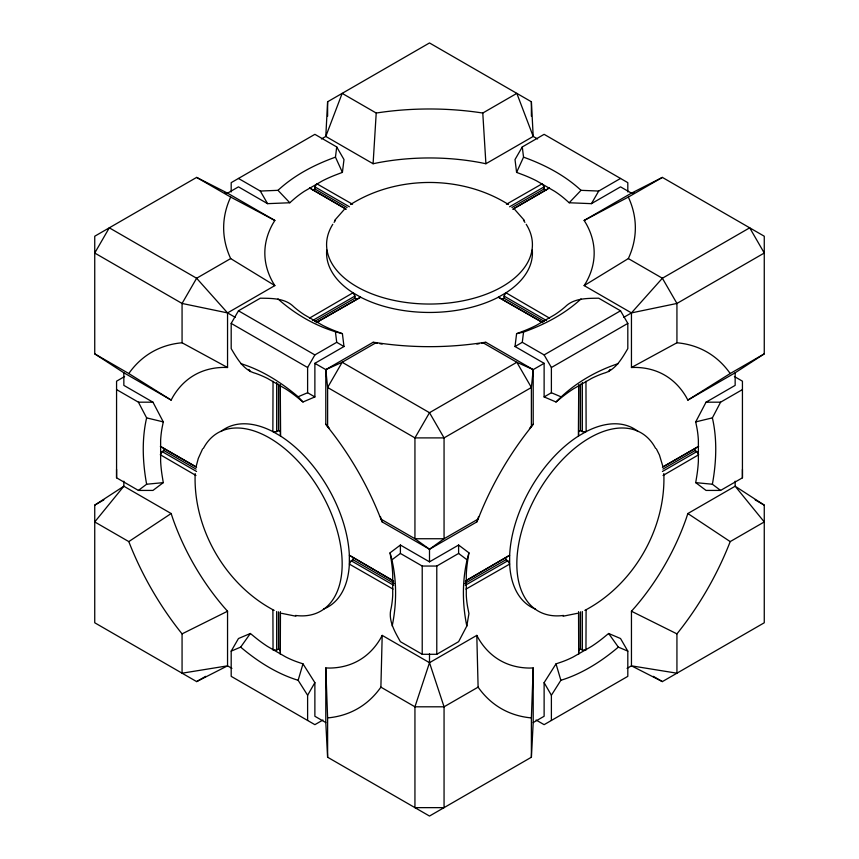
<?xml version="1.0" encoding="UTF-8"?>
<svg xmlns="http://www.w3.org/2000/svg" width="859" height="859" viewBox="0 0 859 859"><rect width="100%" height="100%" fill="white"/><g stroke="black" fill="none" stroke-linecap="round" stroke-linejoin="round"><path stroke-width="1.29" d="M235.194 317.315L227.549 312.901L196.625 278.241L109.297 227.818L94.737 253.029L182.065 303.452L227.549 312.901L274.848 285.596L272.894 282.407A164.67 95.07 0 0 1 272.894 223.651L274.848 220.462L227.549 193.157L196.625 177.405L94.737 236.225L94.737 353.865L123.846 372.774L123.846 385.38L152.956 402.184L163.285 421.898L162.222 427.159A123.503 71.308 60 0 0 160.633 440.195L160.633 461.283A123.503 71.308 60 0 0 162.222 476.154L163.285 482.64L152.956 490.425L138.406 490.425L116.566 477.819L116.566 469.411M272.904 610.094L273.044 649.984L276.673 650.027L276.673 611.554M280.313 650.091L278.488 648.985L278.488 611.833M280.313 652.131L280.313 612.327M623.806 317.315L631.451 312.901L662.375 278.241L749.703 227.818L764.263 253.029L676.935 303.452L631.451 312.901L584.152 285.596L586.106 282.407A164.67 95.07 0 0 0 586.106 223.651L584.152 220.462L631.451 193.157L662.375 177.405L764.263 236.225L764.263 353.865L735.154 372.774L735.154 385.38L706.044 402.184L695.715 421.898L696.778 427.159A123.503 71.308 -60 0 1 698.367 440.195L698.367 461.283A123.503 71.308 -60 0 1 696.778 476.154L695.715 482.64L706.044 490.425L720.594 490.425L742.434 477.819L742.434 469.411M273.044 381.289L272.861 431.615L280.485 436.018A102.919 59.421 60 0 1 349.345 555.29L393.733 581.114M280.302 654.171L280.453 611.801M578.698 385.487L578.515 436.018A102.919 59.421 -60 0 0 509.655 555.29L465.267 581.114M586.096 610.094L585.956 649.984L582.327 650.027L580.512 648.985L580.512 611.833M323.456 609.117A102.919 59.421 60 0 0 349.345 564.095L351.224 560.777L353.038 559.724L353.092 557.652M662.901 469.111L695.081 450.535L695.124 448.409M429.5 662.686L476.799 635.381L478.581 638.677A164.67 95.07 -60 0 0 529.466 668.055L533.203 667.948L533.203 722.569L531.388 757.23L429.5 816.05L327.612 757.23L327.612 717.909A205.838 118.843 60 0 0 380.891 687.146L382.201 635.381L429.5 662.686L444.06 706.807L444.06 807.643L414.94 807.643L414.94 706.807L429.5 662.686L429.5 653.871M531.388 757.23L531.388 717.909L533.203 667.948M537.573 138.954L533.203 136.431L531.388 101.77L429.5 42.95L327.612 101.77L325.797 136.431L321.427 138.954M373.096 163.736L376.221 113.034L342.172 93.373L325.797 136.431L373.096 163.736L378.615 162.609A164.67 95.07 0 0 1 480.385 162.609L485.904 163.736L533.203 136.431L516.828 93.373L482.779 113.034A205.838 118.843 0 0 0 376.221 113.034M195.176 473.577C192.964 528.596 225.412 584.796 274.161 610.395M482.779 342.612L516.828 362.273L533.203 369.628L531.388 387.484L531.388 426.805A205.838 118.843 -60 0 0 478.109 519.083L476.799 521.939L429.5 549.245L382.201 521.939L380.891 519.083A205.838 118.843 60 0 0 327.612 426.805L325.797 424.239L325.797 369.628L373.096 342.322L376.221 342.612A205.838 118.843 0 0 0 482.779 342.612L485.904 342.322L533.203 369.628L544.123 363.325L544.123 396.933L556.02 401.991L561.11 397.824A123.503 71.308 -60 0 1 573.189 389.009L591.464 378.465A123.503 71.308 -60 0 1 603.533 373.332C615.452 370.25 621.948 358.45 627.811 348.614L627.811 323.403L620.531 310.797L598.702 298.202C587.255 298.352 573.78 298.084 565.158 306.856A123.503 71.308 0 0 1 554.678 314.748L536.413 325.303A123.503 71.308 0 0 1 522.734 331.359L516.592 333.679L515.013 346.521L544.123 363.325M224.951 192.738L227.549 193.157L238.469 186.854L267.578 203.658L289.805 202.756L293.842 199.202A123.503 71.308 0 0 1 304.322 191.31L322.587 180.766A123.503 71.308 0 0 1 336.266 174.71L342.408 172.38L335.461 157.154L336.717 146.943L314.877 134.337L231.189 182.656L231.189 191.944M342.408 172.38L343.987 159.549L336.717 146.943M515.013 346.521L522.283 342.312L523.539 332.1C544.445 324.605 564.653 314.115 581.017 298.921M466.824 626.007L468.939 613.573L467.876 608.301A123.503 71.308 -60 0 1 466.287 595.276L466.287 574.188A123.503 71.308 -60 0 1 467.876 559.316L468.939 552.831L458.609 545.046L429.5 561.85L400.391 545.046L390.061 552.831L391.124 559.316A123.503 71.308 60 0 1 392.713 574.188L392.713 595.276A123.503 71.308 60 0 1 391.124 608.301C387.838 620.155 394.807 631.687 400.391 641.684L422.22 654.29L436.78 654.29L458.609 641.684L466.824 626.007C461.831 602.009 462.121 576.421 468.939 552.831M720.594 490.425L712.379 484.229C716.342 462.389 717.362 439.636 712.379 417.871L720.594 402.184L742.434 389.589M116.566 389.589L138.406 402.184L146.621 417.871C141.638 439.636 142.658 462.389 146.621 484.229L138.406 490.425M196.357 465.675L198.3 458.405L202.617 448.87M392.176 626.007C397.169 602.009 396.879 576.421 390.061 552.831M307.608 720.465L307.608 695.253L298.137 680.296L302.98 663.857L297.89 662.139A123.503 71.308 60 0 1 285.811 656.995L267.536 646.451A123.503 71.308 60 0 1 255.467 637.646L250.366 633.48L238.469 638.527L231.189 651.133L231.189 676.344L314.877 724.663L322.92 720.025M476.799 521.939L478.581 516.592M735.154 481.18L735.154 486.226L687.855 513.532L686.073 518.879A164.67 95.07 -60 0 1 635.188 607.012L631.451 611.232L631.451 665.843L627.081 668.366M634.049 192.738L631.451 193.157L620.531 186.854L591.421 203.658L569.195 202.756L565.158 199.202A123.503 71.308 0 0 0 554.678 191.31L536.413 180.766A123.503 71.308 0 0 0 522.734 174.71L516.592 172.38L523.539 157.154L522.283 146.943L544.123 134.337L627.811 182.656L627.811 191.944M123.846 372.774L171.145 400.079L172.927 396.794A164.67 95.07 60 0 1 223.812 367.416L227.549 367.512L227.549 312.901M382.201 635.381L380.419 638.677A164.67 95.07 60 0 1 329.534 668.055L325.797 667.948L325.797 722.569L327.612 757.23M196.099 469.111L163.919 450.535L162.104 451.587L160.332 454.755L195.959 475.489M231.189 323.403L238.469 310.797L260.298 298.202C271.745 298.352 285.22 298.084 293.842 306.856A123.503 71.308 0 0 0 304.322 314.748L322.587 325.303A123.503 71.308 0 0 0 336.266 331.359L342.408 333.679L343.987 346.521L314.877 363.325L314.877 396.933L302.98 401.991L297.89 397.824A123.503 71.308 60 0 0 285.811 389.009L267.536 378.465A123.503 71.308 60 0 0 255.467 373.332C243.548 370.25 237.052 358.45 231.189 348.614L231.189 323.403L307.608 367.523L307.608 392.735L314.877 396.933M307.608 367.523L314.877 354.917L336.717 342.312L343.987 346.521M522.283 146.943L515.013 159.549L516.592 172.38M307.608 695.253L314.877 682.647L302.98 663.857M591.421 203.658L598.702 191.052L620.531 178.447M502.279 299.243L504.05 298.17L504.05 296.065L505.983 292.79A102.919 59.421 0 0 0 532.279 249.915M347.1 207.556L314.931 188.98L314.931 186.886L316.788 183.762L352.555 204.249M608.634 371.614L610.03 369.402M533.203 722.569L544.123 716.266L544.123 682.647L556.02 663.857L561.11 662.139A123.503 71.308 -60 0 0 573.189 656.995L591.464 646.451A123.503 71.308 -60 0 0 603.533 637.646L608.634 633.48L620.531 638.527L627.811 651.133L627.811 676.344L544.123 724.663L536.08 720.025M551.392 720.465L551.392 695.253L560.863 680.296C582.209 673.724 601.397 661.462 618.34 647.117L627.811 651.133M531.388 426.805L533.203 424.239L533.203 369.628M231.189 651.133L240.66 647.117L250.366 633.48M334.613 220.43L344.255 209.499M529.466 428.458L533.203 424.239M556.02 401.991C573.05 384.284 595.062 371.238 618.34 363.572M569.195 202.756L581.017 190.333L598.702 191.052M238.469 178.447L260.298 191.052L277.983 190.333C294.347 175.139 314.555 164.649 335.461 157.154M392.176 559.639L400.391 553.443L400.391 545.046M429.5 561.85L429.5 549.245L444.06 538.743L478.109 519.083M350.504 204.528C397.051 175.107 461.949 175.107 508.496 204.528M123.846 481.18L123.846 486.226L94.737 521.939L128.796 541.599L171.145 513.532L172.927 518.879A164.67 95.07 60 0 0 223.812 607.012L227.549 611.232L227.549 665.843L231.919 668.366M128.796 541.599A205.838 118.843 60 0 0 182.065 633.867L182.065 673.198L227.549 665.843L196.625 681.595L94.737 622.775L94.737 505.135L123.846 486.226L171.145 513.532M631.451 312.901L631.451 367.512L635.188 367.416A164.67 95.07 -60 0 1 686.073 396.794L687.855 400.079L730.204 373.536L764.263 353.865M584.152 285.596L628.326 258.58A205.838 118.843 0 0 0 628.326 197.065L662.375 177.405M578.687 650.091L580.512 648.985M309.519 318.109L353.017 292.79L360.63 297.193A102.919 59.421 0 0 0 498.37 297.193L542.92 322.716M512.855 209.274L549.481 187.96M465.986 580.705L509.655 555.29L509.655 564.095A102.919 59.421 -60 0 0 535.544 609.117M663.041 475.489L698.668 454.755L696.896 451.587L695.081 450.535M196.625 177.405L230.674 197.065A205.838 118.843 0 0 0 230.674 258.58L196.625 278.241L182.065 303.452L182.065 342.773A205.838 118.843 60 0 0 128.796 373.536L94.737 353.865M124.609 376.532L116.566 381.181L116.566 477.819M312.44 320.611L354.95 296.065L353.017 292.79A102.919 59.421 0 0 1 326.721 249.915M509.602 206.783L544.069 186.886L542.212 183.762L506.445 204.249M314.738 321.384L354.95 298.17L354.95 296.065M511.9 207.556L544.069 188.98L545.937 190.011M316.08 322.716L360.63 297.193L316.788 322.297M513.242 208.887L547.709 188.98M94.737 505.135L103.821 499.884M376.221 342.612L342.172 362.273L325.797 369.628L314.877 363.325M220.924 431.529A102.919 59.421 60 0 1 272.861 431.615L276.673 431.658L278.488 430.606L280.313 431.605M522.283 342.312L544.123 354.917L620.531 310.797M544.123 396.933L551.392 392.735L551.392 367.523L627.811 323.403M196.625 681.595L205.698 676.355M687.855 400.079L735.154 372.774M276.673 650.027L278.488 648.985M400.391 553.443L422.22 566.049L436.78 566.049L458.609 553.443L458.609 545.046M662.429 467.285L698.668 446.369L663.041 466.77M464.59 583.605L505.962 559.724L507.776 560.777L509.655 564.095L465.986 589.102M465.267 585.323L507.776 560.777M662.429 471.484L696.896 451.587M531.388 717.909A205.838 118.843 -60 0 1 478.109 687.146L444.06 706.807L414.94 706.807L380.891 687.146M730.204 541.599L764.263 521.939L735.154 486.226L764.263 505.135L764.263 622.775L662.375 681.595L631.451 665.843L676.935 673.198L676.935 633.867A205.838 118.843 -60 0 0 730.204 541.599L687.855 513.532M313.063 190.011L314.931 188.98M578.687 431.605L580.512 430.606L582.327 431.658L586.139 431.615A102.919 59.421 -60 0 1 638.076 431.529M631.451 367.512L676.935 342.773A205.838 118.843 -60 0 1 730.204 373.536M584.152 220.462L628.326 197.065M182.065 633.867L227.549 611.232M584.839 610.395C633.588 584.796 666.036 528.596 663.824 473.577M240.66 363.572C261.995 370.143 281.194 382.405 298.137 396.751L307.608 392.735M577.409 613.326L563.117 616.214M695.715 421.898L712.379 417.871M516.592 333.679L523.539 332.1M481.491 343.224L485.904 342.322M146.621 484.229L163.285 482.64M138.406 402.184L152.956 402.184M706.044 402.184L720.594 402.184M695.715 482.64L712.379 484.229M295.883 616.214L281.591 613.326M373.096 342.322L377.509 343.224M277.983 298.921C296.269 315.242 318.571 327.784 342.408 333.679M146.621 417.871L163.285 421.898M298.137 680.296C276.791 673.724 257.603 661.462 240.66 647.117M523.539 157.154C544.445 164.649 564.653 175.139 581.017 190.333M551.392 392.735L560.863 396.751M631.451 611.232L676.935 633.867M230.674 197.065L274.848 220.462M182.065 342.773L227.549 367.512M542.212 322.297L498.37 297.193L505.983 292.79L549.481 318.109M195.959 466.77L160.332 446.369L196.571 467.285M393.014 589.102L349.345 564.095L349.345 555.29L393.014 580.705M628.326 258.58L662.375 278.241L676.935 303.452L676.935 342.773M734.391 376.532L742.434 381.181L742.434 477.819M314.931 186.886L349.398 206.783M504.05 296.065L546.56 320.611M504.05 298.17L544.262 321.384M311.291 188.98L345.758 208.887M755.179 499.884L764.263 505.135M238.469 310.797L314.877 354.917M380.891 519.083L414.94 538.743L429.5 549.245M653.302 676.355L662.375 681.595M353.038 559.724L394.41 583.605M162.104 451.587L196.571 471.484M351.224 560.777L393.733 585.323M325.797 722.569L314.877 716.266L314.877 682.647M309.519 187.96L346.145 209.274M354.95 298.17L356.721 299.243M230.674 258.58L274.848 285.596M128.796 373.536L171.145 400.079M458.609 553.443L466.824 559.639M514.745 209.499L524.387 220.43M277.983 190.333L289.805 202.756M298.137 396.751L302.98 401.991M325.797 424.239L329.534 428.458M608.634 633.48L618.34 647.117M248.97 369.402L250.366 371.614M544.123 354.917L551.392 367.523M260.298 191.052L267.578 203.658M544.123 682.647L551.392 695.253M656.383 448.87L659.444 455.034L662.643 465.675M380.419 516.592L382.201 521.939M556.02 663.857L560.863 680.296M335.461 332.1L336.717 342.312M325.797 369.628L327.612 387.484L327.612 426.805M482.779 113.034L485.904 163.736M325.797 667.948L327.612 717.909M476.799 635.381L478.109 687.146M505.908 557.652L505.962 559.724M163.876 448.409L163.919 450.535M585.956 381.289L586.139 431.615L578.515 436.018L578.687 384.66M578.547 611.801L578.698 654.171M280.302 385.487L280.485 436.018L280.313 384.66M582.327 382.566L582.327 431.658M582.327 611.554L582.327 650.027M580.512 384.166L580.512 430.606M578.687 612.327L578.687 652.131M544.069 186.886L544.069 188.98M531.388 101.77L531.388 116.19M436.78 566.049L436.78 654.29M422.22 566.049L422.22 654.29M327.612 101.77L327.612 116.19M278.488 384.166L278.488 430.606M276.673 382.566L276.673 431.658M479.215 343.664A164.67 95.07 0 0 1 476.863 344.083M382.137 344.083A164.67 95.07 0 0 1 379.785 343.664M526.213 224.306A102.919 59.421 0 0 1 429.5 304.043A102.919 59.421 0 0 1 332.787 224.306M334.076 222.363A102.919 59.421 0 0 1 335.482 220.462M523.518 220.462A102.919 59.421 0 0 1 524.924 222.363M563.525 615.441A102.919 59.421 -60 0 1 536.381 495.353A102.919 59.421 -60 0 1 655.557 448.344M203.443 448.344A102.919 59.421 60 0 1 322.619 495.353A102.919 59.421 60 0 1 295.475 615.441M342.172 362.273L327.612 387.484L414.94 437.897L444.06 437.897L531.388 387.484L516.828 362.273L429.5 412.696L414.94 437.897L414.94 538.743L444.06 538.743L444.06 437.897L429.5 412.696L342.172 362.273"/></g></svg>
